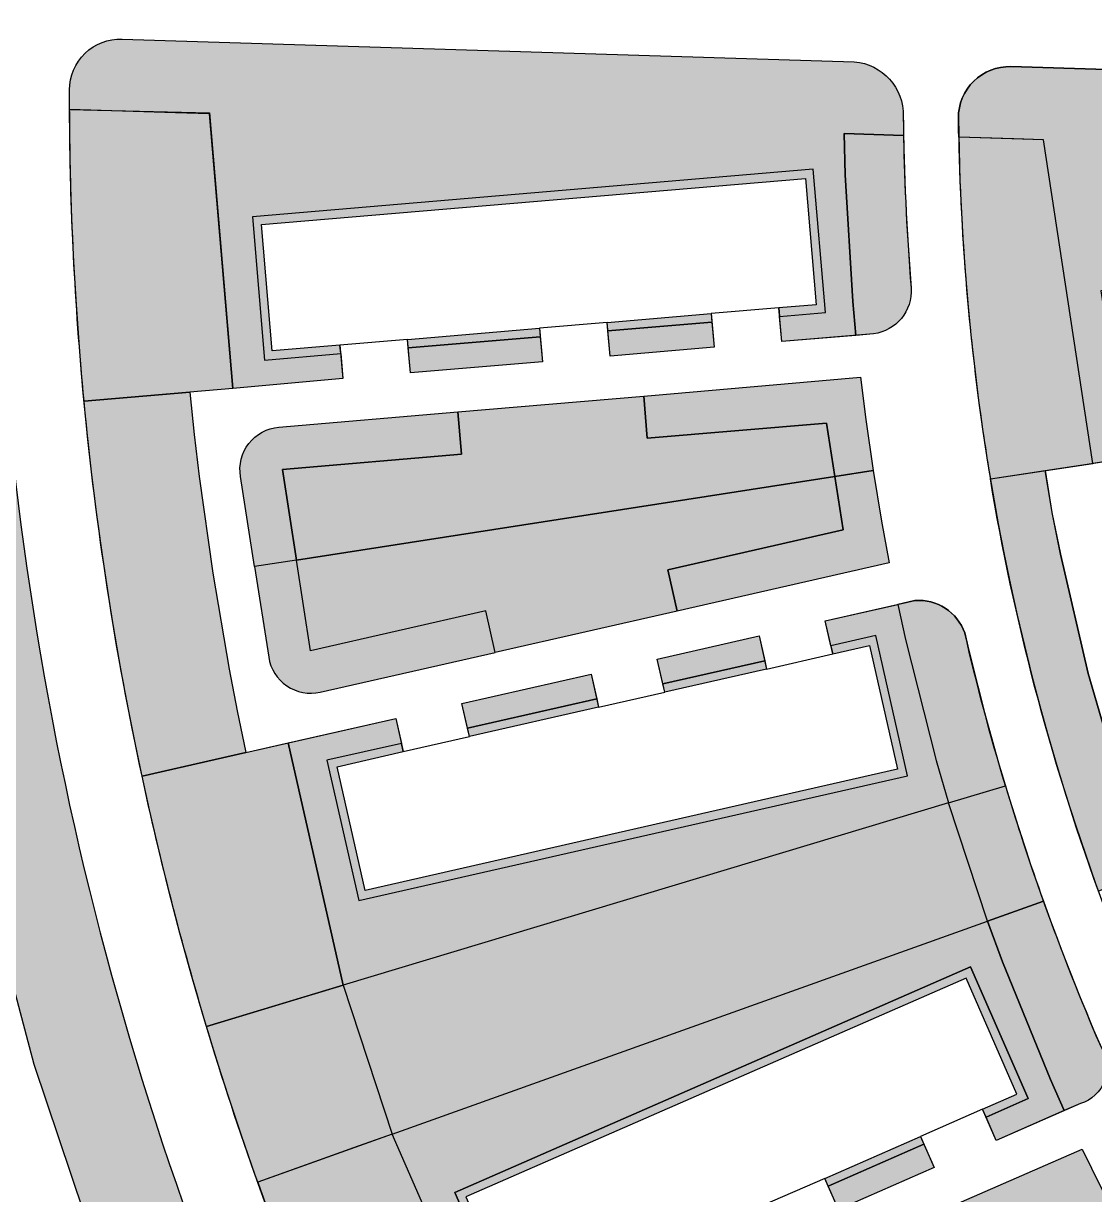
# Model space of a CAD drawing. Header units: millimetres. Extents: x 2240546 to 2245671, y 376439 to 383894.
# Drawn here: x 2243323.9 to 2243450.2, y 378138.3 to 378276.5 of the extents above; entities that cross this region are included whole.
import ezdxf

# ---------------------------------------------------------------- set-up
doc = ezdxf.new("R2010")
doc.units = ezdxf.units.MM
for name, color, linetype, true_color in [('благоустройство_внутридворовые_дороги', 7, 'Continuous', 0x000000), ('благоустройство_внутридворовые_площадки', 7, 'Continuous', 0x000000), ('благоустройство_внутриквартальные_дороги_парковки', 7, 'Continuous', 0x000000), ('благоустройство_зеленые насаждения', 7, 'Continuous', 0x000000), ('благоустройство_озеленение', 7, 'Continuous', 0x000000), ('благоустройство_отмостка', 7, 'Continuous', 0x000000), ('благоустройство_парковка', 7, 'Continuous', 0x000000), ('благоустройство_спорт', 7, 'Continuous', 0x000000)]:
    doc.layers.add(name, color=color, linetype=linetype, true_color=true_color)
for name, color, linetype, transparency in [('благоустройство_штриховка_внутридомовые_площадки', 221, 'Continuous', 0.5), ('благоустройство_штриховка_зеленые насаждения', 90, 'Continuous', 0.5), ('благоустройство_штриховка_озеленение', 105, 'Continuous', 0.5), ('благоустройство_штриховка_отмостка', 160, 'Continuous', 0.5), ('благоустройство_штриховка_парковка', 252, 'Continuous', 0.5), ('благоустройство_штриховка_спорт', 165, 'Continuous', 0.5)]:
    doc.layers.add(name, color=color, linetype=linetype, transparency=transparency)

msp = doc.modelspace()

# ---------------------------------------------------------------- hatches: boundary and pattern name
at = {"layer": 'благоустройство_штриховка_внутридомовые_площадки'}
h = msp.add_hatch(color=256, dxfattribs=at)
h.dxf.hatch_style = 1
edge = h.paths.add_edge_path()
edge.add_arc((2243710.673171574, 378267.9703733336), 381.3503604638705, 180.2501211206906, 185.4270425825494, ccw=False)
edge.add_line((2243329.326444809, 378266.3056176153), (2243345.822346355, 378265.91702376))
edge.add_line((2243345.822346355, 378265.91702376), (2243348.586078781, 378233.4004437605))
edge.add_line((2243348.586078781, 378233.4004437605), (2243331.032238402, 378231.90294639))
h = msp.add_hatch(color=256, dxfattribs=at)
h.dxf.hatch_style = 1
edge = h.paths.add_edge_path()
edge.add_arc((2243710.997436597, 378268.3318569628), 276.8841300098075, 181.0935164622232, 185.3499928878863)
edge.add_arc((2243710.99743591, 378268.3318568897), 276.8841293191318, 185.3499928860759, 188.4452235739834)
edge.add_arc((2243710.997433314, 378268.331856478), 276.8841266907527, 188.4452235686092, 189.4775344061507)
edge.add_line((2243437.89270832, 378222.7398747346), (2243449.956439617, 378224.5750657076))
edge.add_line((2243449.956439617, 378224.5750657076), (2243444.163253192, 378262.7369730563))
edge.add_line((2243444.163253192, 378262.7369730563), (2243434.163733255, 378263.0477160392))
h = msp.add_hatch(color=256, dxfattribs=at)
h.dxf.hatch_style = 1
edge = h.paths.add_edge_path()
edge.add_line((2243337.865635442, 378187.7043255265), (2243355.088181605, 378191.6151563831))
edge.add_line((2243355.088181605, 378191.6151563831), (2243361.593870905, 378163.0302215508))
edge.add_line((2243361.593870905, 378163.0302215508), (2243345.471490138, 378158.171332782))
edge.add_arc((2243710.673171767, 378267.9703733394), 381.3503606560877, 192.1503944069522, 196.7335715070764, ccw=False)
h = msp.add_hatch(color=256, dxfattribs=at)
h.dxf.hatch_style = 1
edge = h.paths.add_edge_path()
edge.add_arc((2243710.673171555, 378267.9703732517), 381.3503604265463, 199.6377297171757, 204.2094649033895)
edge.add_line((2243362.86166504, 378111.5886181364), (2243379.086981345, 378118.6903382755))
edge.add_line((2243379.086981345, 378118.6903382755), (2243367.370228818, 378145.4817499255))
edge.add_line((2243367.370228818, 378145.4817499255), (2243351.503539609, 378139.8092524507))
at = {"layer": 'благоустройство_штриховка_зеленые насаждения'}
h = msp.add_hatch(color=256, dxfattribs=at)
h.dxf.hatch_style = 1
h.paths.add_polyline_path([(2243432.96535363, 378184.5398299106), (2243361.593870905, 378163.0302215508), (2243367.370228818, 378145.4817499255), (2243437.56232893, 378170.5761162119)])
h.paths.add_polyline_path([(2243425.144127647, 378041.4828236525), (2243483.535535209, 378087.8213964698), (2243474.691707065, 378099.5641315955), (2243414.028601357, 378056.2390103792)])
h.paths.add_polyline_path([(2243553.749553695, 378024.2088424526), (2243513.380495264, 377961.5369891122), (2243498.107713418, 377971.9317375436), (2243541.596379467, 378032.4797322301)])
h.paths.add_polyline_path([(2243640.756508552, 377986.5710455166), (2243622.725949808, 377914.2441981162), (2243604.917194094, 377919.1604342862), (2243626.586610967, 377990.4870165132)])
at = {"layer": 'благоустройство_штриховка_озеленение'}
h = msp.add_hatch(color=256, dxfattribs=at)
h.dxf.hatch_style = 1
edge = h.paths.add_edge_path()
edge.add_arc((2243710.867644283, 378267.5543600037), 390.5159057831784, 179.796650056483, 204.0710725343241)
edge.add_arc((2243345.479833778, 378103.8923180456), 9.858718330964766, -52.439517584968314, 26.39329937906581, ccw=False)
edge.add_line((2243351.489694347, 378096.077210684), (2243291.387692862, 378046.4034678622))
edge.add_arc((2243287.56529454, 378051.0283214889), 5.999999999897972, 207.1666975840966, 309.57341356616104, ccw=False)
edge.add_arc((2243710.997436283, 378268.33185694), 481.9365558349695, 179.7478513824989, 207.1666975831523, ccw=False)
edge.add_arc((2243235.065489231, 378270.4263629966), 6.00000000016059, 90.01795107145381, 179.747851382584, ccw=False)
edge.add_line((2243235.063609399, 378276.4263627021), (2243313.077756978, 378276.4549570661))
edge.add_arc((2243313.03569025, 378269.1340082869), 7.321069637487108, -1.5157967451921763, 89.6707777185602, ccw=False)
h.paths.add_polyline_path([(2243238.559438498, 378267.0356395973), (2243273.564117589, 378267.0356395973), (2243308.461293805, 378267.0794881977), (2243309.202550661, 378243.841509308), (2243311.255961186, 378220.9434582885), (2243314.613245942, 378198.1999784863), (2243319.289896298, 378175.5816032625), (2243325.123472954, 378153.7273044235), (2243333.90380493, 378127.5235128234), (2243344.242116028, 378102.4118692824), (2243316.446674875, 378079.4391968033), (2243288.778846538, 378056.5719951249), (2243273.448333699, 378090.5838749787), (2243260.634270998, 378125.6191629834), (2243253.986576458, 378148.5850375614), (2243248.510616646, 378171.8581358074), (2243244.22044827, 378195.3787160117), (2243241.127084134, 378219.0864011823), (2243239.238464857, 378242.9203340316)], flags=16)
h = msp.add_hatch(color=256, dxfattribs=at)
h.dxf.hatch_style = 1
edge = h.paths.add_edge_path()
edge.add_line((2243348.586078781, 378233.4004437605), (2243345.83291609, 378265.7926659786))
edge.add_line((2243345.83291609, 378265.7926659786), (2243341.83115841, 378265.9170237603))
edge.add_line((2243341.83115841, 378265.9170237603), (2243329.326444809, 378266.3056176152))
edge.add_arc((2243710.673144639, 378267.9703733385), 381.3503335284371, 179.9016346932289, 180.2501211391005, ccw=False)
edge.add_arc((2243335.323371335, 378268.6204652101), 6.000000000162616, 88.22006120104737, 179.9559827320643, ccw=False)
edge.add_line((2243335.50973611, 378274.6175701927), (2243421.843376464, 378271.9346841099))
edge.add_arc((2243421.324309179, 378265.6513176758), 6.30476998727179, -1.322871063802097, 85.2775335289374, ccw=False)
edge.add_arc((2243710.997399974, 378268.3318564398), 283.3840933808274, 180.5714008043329, 181.0275544388873)
edge.add_line((2243427.65887861, 378263.2498595436), (2243420.654051306, 378263.4675400865))
edge.add_line((2243420.654051306, 378263.4675400865), (2243420.776984027, 378258.5834278074))
edge.add_line((2243420.776984027, 378258.5834278074), (2243421.664222751, 378243.6491843627))
edge.add_line((2243421.664222751, 378243.6491843627), (2243422.031674532, 378239.6660007072))
edge.add_line((2243422.031674532, 378239.6660007072), (2243413.29618894, 378238.929943864))
edge.add_line((2243413.29618894, 378238.929943864), (2243413.042778483, 378241.9114573754))
edge.add_line((2243413.042778483, 378241.9114573754), (2243418.446445736, 378242.3707370736))
edge.add_line((2243418.446445736, 378242.3707370736), (2243417.010488652, 378259.2654309611))
edge.add_line((2243417.010488652, 378259.2654309611), (2243350.879843867, 378253.6447179965))
edge.add_line((2243350.879843867, 378253.6447179965), (2243352.315789845, 378236.7500231678))
edge.add_line((2243352.315789845, 378236.7500231678), (2243361.292964702, 378237.513029838))
edge.add_line((2243361.292964702, 378237.513029838), (2243361.543173101, 378234.5691902965))
edge.add_line((2243361.543173101, 378234.5691902965), (2243348.586078781, 378233.4004437605))
h.paths.add_polyline_path([(2243369.264224465, 378238.1905396856), (2243384.828827215, 378239.5134386942), (2243385.080491198, 378236.5524734149), (2243369.514924982, 378235.2409101127)], flags=17)
h.paths.add_polyline_path([(2243392.800086978, 378240.1909485419), (2243405.071515401, 378241.2339472458), (2243405.324432428, 378238.2582392084), (2243393.05224439, 378237.2241777908)], flags=17)
h = msp.add_hatch(color=256, dxfattribs=at)
h.dxf.hatch_style = 1
edge = h.paths.add_edge_path()
edge.add_line((2243449.956439617, 378224.5750657057), (2243444.163253192, 378262.7369730563))
edge.add_line((2243444.163253192, 378262.7369730563), (2243440.668972849, 378262.8455605789))
edge.add_line((2243440.668972849, 378262.8455605789), (2243434.163733255, 378263.0477160392))
edge.add_arc((2243710.997473249, 378268.3318574675), 276.8841666644989, 180.6278552747945, 181.0935164219037, ccw=False)
edge.add_arc((2243440.129570425, 378265.3635297708), 5.999999999686032, 88.22006120089202, 180.6278552528428, ccw=False)
edge.add_line((2243440.3159352, 378271.3606347528), (2243523.03398104, 378268.7901061262))
edge.add_arc((2243522.620852297, 378262.2074371713), 6.595620208004561, -0.006601097276927703, 86.40882311844518, ccw=False)
edge.add_arc((2243710.997436204, 378268.331856943), 181.8841296134065, 181.9298732228911, 182.5967742365926)
edge.add_line((2243529.300079375, 378260.0912789135), (2243519.778276283, 378260.3871764681))
edge.add_line((2243519.778276283, 378260.3871764681), (2243520.119441879, 378254.4222792758))
edge.add_line((2243520.119441879, 378254.4222792758), (2243521.790094635, 378239.5487548641))
edge.add_line((2243521.790094635, 378239.5487548641), (2243522.433002074, 378235.6005378352))
edge.add_line((2243522.433002074, 378235.6005378352), (2243514.163677352, 378234.3425696568))
edge.add_line((2243514.163677352, 378234.3425696568), (2243513.7132123, 378237.3099539625))
edge.add_line((2243513.7132123, 378237.3099539625), (2243519.074933699, 378238.1238914283))
edge.add_line((2243519.074933699, 378238.1238914283), (2243516.530135556, 378254.8874428606))
edge.add_line((2243516.530135556, 378254.8874428606), (2243450.912820638, 378244.9263898623))
edge.add_line((2243450.912820638, 378244.9263898623), (2243453.457607761, 378228.162836756))
edge.add_line((2243453.457607761, 378228.162836756), (2243462.365099189, 378229.5150407334))
edge.add_line((2243462.365099189, 378229.5150407334), (2243462.817997776, 378226.5316258158))
edge.add_line((2243462.817997776, 378226.5316258158), (2243449.956439617, 378224.5750657057))
h.paths.add_polyline_path([(2243470.274479419, 378230.7157261891), (2243485.718267872, 378233.0601743804), (2243486.170059684, 378230.0840501998), (2243470.727003158, 378227.7347805386)], flags=17)
h.paths.add_polyline_path([(2243493.627651849, 378234.260860405), (2243505.80382497, 378236.1092674291), (2243506.254664871, 378233.1394138542), (2243494.079068813, 378231.2872054926)], flags=17)
h = msp.add_hatch(color=256, dxfattribs=at)
h.dxf.hatch_style = 1
edge = h.paths.add_edge_path()
edge.add_line((2243331.032238402, 378231.90294639), (2243343.52189498, 378232.9684242274))
edge.add_line((2243343.52189498, 378232.9684242274), (2243344.033646526, 378227.9939201429))
edge.add_line((2243344.033646526, 378227.9939201429), (2243344.613915207, 378223.0252611537))
edge.add_line((2243344.613915207, 378223.0252611537), (2243346.203330327, 378211.6323649007))
edge.add_line((2243346.203330327, 378211.6323649007), (2243348.147102141, 378200.2935798353))
edge.add_line((2243348.147102141, 378200.2935798353), (2243349.102333012, 378195.3832012516))
edge.add_line((2243349.102333012, 378195.3832012516), (2243350.123663378, 378190.4878323314))
edge.add_line((2243350.123663378, 378190.4878323314), (2243337.865635442, 378187.7043255265))
edge.add_arc((2243710.673171863, 378267.9703733602), 381.3503607537947, 185.4270425824255, 192.1503944069942, ccw=False)
h = msp.add_hatch(color=256, dxfattribs=at)
h.dxf.hatch_style = 1
edge = h.paths.add_edge_path()
edge.add_line((2243437.89270832, 378222.7398747346), (2243444.338830722, 378223.7204888851))
edge.add_line((2243444.338830722, 378223.7204888851), (2243445.151031549, 378218.7899095022))
edge.add_line((2243445.151031549, 378218.7899095022), (2243446.152721399, 378213.881378627))
edge.add_line((2243446.152721399, 378213.881378627), (2243449.443374459, 378199.7968269647))
edge.add_line((2243449.443374459, 378199.7968269647), (2243453.482604107, 378185.9080205816))
edge.add_line((2243453.482604107, 378185.9080205816), (2243455.052228166, 378181.1560114751))
edge.add_line((2243455.052228166, 378181.1560114751), (2243456.708486317, 378176.436767212))
edge.add_line((2243456.708486317, 378176.436767212), (2243450.628113185, 378174.1371815763))
edge.add_arc((2243710.997436262, 378268.3318569314), 276.8841296728159, 189.4775343982641, 199.8887723189731, ccw=False)
h = msp.add_hatch(color=256, dxfattribs=at)
h.dxf.hatch_style = 1
h.paths.add_polyline_path([(2243375.579416897, 378196.2682288184), (2243390.812346158, 378199.7272649585), (2243391.479846451, 378196.7919726908), (2243376.247999636, 378193.3281765615)], flags=17)
h.paths.add_polyline_path([(2243398.613740586, 378201.4987761899), (2243410.623676268, 378204.2259471008), (2243411.289768777, 378201.296845482), (2243399.280686516, 378198.5659217038)], flags=17)
h.paths.add_polyline_path([(2243355.088181605, 378191.6151563831), (2243367.778026107, 378194.4967184132), (2243368.44716321, 378191.554228376), (2243359.661913712, 378189.5564198648), (2243363.421714666, 378173.0229220178), (2243428.138535175, 378187.7398421082), (2243424.378745091, 378204.2733424258), (2243419.09060706, 378203.0707940898), (2243418.425068915, 378205.9974579276), (2243426.963421972, 378207.9363149457), (2243427.873110045, 378203.8062134287), (2243431.509881256, 378189.5305285028), (2243432.96535363, 378184.5398299106), (2243361.593870905, 378163.0302215508)])
h = msp.add_hatch(color=256, dxfattribs=at)
h.dxf.hatch_style = 1
edge = h.paths.add_edge_path()
edge.add_line((2243432.96535363, 378184.5398299106), (2243439.667595177, 378186.5597205632))
edge.add_arc((2243710.99743539, 378268.3318566529), 283.3841287562832, 196.7715140618604, 199.6724697541472)
edge.add_line((2243444.153755789, 378172.9326161552), (2243437.56232893, 378170.5761162119))
edge.add_line((2243437.56232893, 378170.5761162119), (2243432.96535363, 378184.5398299106))
h = msp.add_hatch(color=256, dxfattribs=at)
h.dxf.hatch_style = 1
h.paths.add_polyline_path([(2243379.086981345, 378118.6903382755), (2243367.370228818, 378145.4817499255), (2243437.56232893, 378170.5761162119), (2243439.326265937, 378165.7759308243), (2243444.978579682, 378151.8977094084), (2243446.607930765, 378148.2438385924), (2243438.583433402, 378144.7315658916), (2243437.380600262, 378147.4819570394), (2243442.349365731, 378149.6549565498), (2243435.555423372, 378165.1899171719), (2243374.747151609, 378138.5965217695), (2243381.541083754, 378123.0615566836), (2243389.795751317, 378126.6715859122), (2243391.004906042, 378123.906739866)])
h.paths.add_polyline_path([(2243397.125462551, 378129.8771022565), (2243411.437384007, 378136.1361616764), (2243412.643663669, 378133.3778897311), (2243398.333643533, 378127.1144827641)], flags=17)
h.paths.add_polyline_path([(2243418.767095241, 378139.341678021), (2243430.050893363, 378144.276442591), (2243431.254700245, 378141.5238248906), (2243419.972401161, 378136.5856326295)], flags=17)
h = msp.add_hatch(color=256, dxfattribs=at)
h.dxf.hatch_style = 1
edge = h.paths.add_edge_path()
edge.add_line((2243345.471490138, 378158.1713327821), (2243357.526793481, 378161.8045045117))
edge.add_line((2243357.526793481, 378161.8045045117), (2243361.593870905, 378163.0302215509))
edge.add_line((2243361.593870905, 378163.0302215509), (2243367.370228818, 378145.4817499255))
edge.add_line((2243367.370228818, 378145.4817499255), (2243363.371067994, 378144.0520105905))
edge.add_line((2243363.371067994, 378144.0520105905), (2243351.503539609, 378139.8092524492))
edge.add_arc((2243710.673171899, 378267.9703733824), 381.3503607946411, 196.7335715075481, 199.6377297185289, ccw=False)
at = {"layer": 'благоустройство_штриховка_отмостка'}
h = msp.add_hatch(color=256, dxfattribs=at)
h.dxf.hatch_style = 1
h.paths.add_polyline_path([(2243413.042778483, 378241.9114573754), (2243418.446445736, 378242.3707370736), (2243417.010488652, 378259.2654309611), (2243350.879843867, 378253.6447179965), (2243352.315789845, 378236.7500231678), (2243361.292964702, 378237.513029838), (2243361.208276146, 378238.5094373091), (2243353.227508746, 378237.8311193687), (2243351.960939879, 378252.7329992552), (2243416.098770407, 378258.1843348158), (2243417.36534907, 378243.2824557593), (2243412.958089947, 378242.9078646188)])
h.paths.add_polyline_path([(2243392.71539901, 378241.1873491065), (2243404.986826846, 378242.2303547169), (2243405.071515401, 378241.2339472458), (2243392.800086978, 378240.1909485419)], flags=17)
h.paths.add_polyline_path([(2243369.17953591, 378239.1869471568), (2243384.744139128, 378240.5098406526), (2243384.828827215, 378239.5134386942), (2243369.264224465, 378238.1905396856)], flags=17)
h = msp.add_hatch(color=256, dxfattribs=at)
h.dxf.hatch_style = 1
h.paths.add_polyline_path([(2243368.44716321, 378191.554228376), (2243359.661913712, 378189.5564198648), (2243363.421714666, 378173.0229220178), (2243428.138535175, 378187.7398421082), (2243424.378745091, 378204.2733424258), (2243419.09060706, 378203.0707940898), (2243419.312350856, 378202.0956891268), (2243423.625383244, 378203.0764936918), (2243426.941687018, 378188.4932035919), (2243364.175075872, 378174.219770606), (2243360.85876251, 378188.8030585269), (2243368.668907006, 378190.5791234128)])
h.paths.add_polyline_path([(2243376.247999636, 378193.3281765614), (2243391.479846451, 378196.7919726908), (2243391.701590287, 378195.8168677368), (2243376.469743432, 378192.3530715983)], flags=17)
h.paths.add_polyline_path([(2243399.280686516, 378198.5659217038), (2243411.289768777, 378201.296845482), (2243411.511512573, 378200.3217405188), (2243399.502430312, 378197.5908167407)], flags=17)
h = msp.add_hatch(color=256, dxfattribs=at)
h.dxf.hatch_style = 1
h.paths.add_polyline_path([(2243436.979910923, 378148.3981710174), (2243441.032461861, 378150.1704807104), (2243435.039899461, 378163.8730139365), (2243376.064054877, 378138.0809973454), (2243382.056608268, 378124.3784601823), (2243389.39506194, 378127.5877998736), (2243389.795751317, 378126.6715859122), (2243381.541083754, 378123.0615566836), (2243374.747151609, 378138.5965217695), (2243435.555423372, 378165.1899171719), (2243442.349365731, 378149.6549565498), (2243437.380600262, 378147.4819570394)])
h.paths.add_polyline_path([(2243396.724773174, 378130.7933162178), (2243411.036696847, 378137.0523705687), (2243411.437384007, 378136.1361616764), (2243397.125462551, 378129.8771022565)], flags=17)
h.paths.add_polyline_path([(2243418.366408641, 378140.2578856316), (2243429.650204244, 378145.1926559641), (2243430.050893363, 378144.276442591), (2243418.767095241, 378139.341678021)], flags=17)
at = {"layer": 'благоустройство_штриховка_парковка'}
h = msp.add_hatch(color=256, dxfattribs=at)
h.dxf.hatch_style = 1
edge = h.paths.add_edge_path()
edge.add_line((2243420.654051306, 378263.4675400865), (2243427.65887861, 378263.2498595436))
edge.add_arc((2243710.997435715, 378268.3318568984), 283.3841291242051, 181.0275544020077, 184.6727779186089)
edge.add_arc((2243423.424810761, 378244.9348606803), 5.139831170571376, -82.2911224239748, 3.470226306323525, ccw=False)
edge.add_line((2243424.114266325, 378239.841481106), (2243422.031674532, 378239.6660007072))
edge.add_line((2243422.031674532, 378239.6660007072), (2243421.664222751, 378243.6491843627))
edge.add_line((2243421.664222751, 378243.6491843627), (2243420.776984027, 378258.5834278074))
edge.add_line((2243420.776984027, 378258.5834278074), (2243420.654051306, 378263.4675400865))
h = msp.add_hatch(color=256, dxfattribs=at)
h.dxf.hatch_style = 1
h.paths.add_polyline_path([(2243397.022314583, 378232.5143207722), (2243422.563185141, 378234.7402967871), (2243423.194950718, 378229.7289164161), (2243424.05857139, 378223.7333077232), (2243419.538482887, 378223.0307560106), (2243418.554180872, 378229.3330178267), (2243397.446310183, 378227.5323303319)])
h = msp.add_hatch(color=256, dxfattribs=at)
h.dxf.hatch_style = 1
edge = h.paths.add_edge_path()
edge.add_line((2243351.13916154, 378212.3995349624), (2243349.484814171, 378223.0252611742))
edge.add_arc((2243354.415055642, 378223.8608362562), 5.000546638274055, 94.87756224395463, 189.6190605473848, ccw=False)
edge.add_line((2243353.989875488, 378228.8432742655), (2243375.101933361, 378230.6443189642))
edge.add_line((2243375.101933361, 378230.6443189642), (2243375.525928961, 378225.6623285239))
edge.add_line((2243375.525928961, 378225.6623285239), (2243354.41487589, 378223.8613695437))
edge.add_line((2243354.41487589, 378223.8613695437), (2243356.079839164, 378213.1674583127))
edge.add_line((2243356.079839164, 378213.1674583127), (2243351.13916154, 378212.3995349624))
h = msp.add_hatch(color=256, dxfattribs=at)
h.dxf.hatch_style = 1
h.paths.add_polyline_path([(2243400.968690293, 378207.1608180832), (2243399.859106724, 378212.0361468213), (2243420.522802598, 378216.7283809626), (2243419.538482887, 378223.0307560106), (2243424.058571391, 378223.7333077185), (2243425.051463189, 378217.7567321331), (2243425.965401113, 378212.8369769503)])
h = msp.add_hatch(color=256, dxfattribs=at)
h.dxf.hatch_style = 1
edge = h.paths.add_edge_path()
edge.add_line((2243351.13916154, 378212.3995349624), (2243352.804406868, 378201.7038121322))
edge.add_arc((2243357.744886305, 378202.4730084198), 4.999999999511312, 188.8494832078258, 282.7935601060503)
edge.add_line((2243358.852080765, 378197.5971371721), (2243379.514854223, 378202.2891618856))
edge.add_line((2243379.514854223, 378202.2891618856), (2243378.405270654, 378207.1644906237))
edge.add_line((2243378.405270654, 378207.1644906237), (2243357.744886301, 378202.4730084498))
edge.add_line((2243357.744886301, 378202.4730084498), (2243356.079839164, 378213.1674583127))
edge.add_line((2243356.079839164, 378213.1674583127), (2243351.13916154, 378212.3995349624))
h = msp.add_hatch(color=256, dxfattribs=at)
h.dxf.hatch_style = 1
edge = h.paths.add_edge_path()
edge.add_line((2243432.96535363, 378184.5398299106), (2243439.667595177, 378186.5597205632))
edge.add_arc((2243710.99743605, 378268.3318568788), 283.3841294532602, 192.9993760700223, 196.7715140671069, ccw=False)
edge.add_arc((2243429.427815852, 378202.6239587812), 5.790897123918221, 19.81840165558156, 94.2200073667396)
edge.add_line((2243429.001684294, 378208.3991558684), (2243426.963421972, 378207.9363149457))
edge.add_line((2243426.963421972, 378207.9363149457), (2243427.873110045, 378203.8062134287))
edge.add_line((2243427.873110045, 378203.8062134287), (2243431.509881256, 378189.5305285028))
edge.add_line((2243431.509881256, 378189.5305285028), (2243432.96535363, 378184.5398299106))
h = msp.add_hatch(color=256, dxfattribs=at)
h.dxf.hatch_style = 1
edge = h.paths.add_edge_path()
edge.add_line((2243437.56232893, 378170.5761162119), (2243444.153755788, 378172.9326161551))
edge.add_arc((2243710.997436441, 378268.3318570004), 283.3841298629383, 199.6724697487814, 203.4328807299853)
edge.add_arc((2243447.22294398, 378153.3102100631), 4.423549469780617, -72.91278420972509, 31.738888680094874, ccw=False)
edge.add_line((2243448.522702494, 378149.0819222632), (2243446.607930775, 378148.2438385704))
edge.add_line((2243446.607930775, 378148.2438385704), (2243444.978579682, 378151.8977094084))
edge.add_line((2243444.978579682, 378151.8977094084), (2243439.326265937, 378165.7759308243))
edge.add_line((2243439.326265937, 378165.7759308243), (2243437.56232893, 378170.5761162119))
h = msp.add_hatch(color=256, dxfattribs=at)
h.dxf.hatch_style = 1
h.paths.add_polyline_path([(2243425.23190874, 378133.4297201568), (2243448.715329147, 378143.7082674584), (2243450.901716183, 378139.2072691783), (2243453.652130005, 378133.8092338775), (2243449.599088527, 378131.6905794484), (2243446.642348379, 378137.342970326), (2243427.23535857, 378128.8486513862)])
at = {"layer": 'благоустройство_штриховка_спорт'}
h = msp.add_hatch(color=256, dxfattribs=at)
h.dxf.hatch_style = 1
h.paths.add_polyline_path([(2243356.079839164, 378213.1674583127), (2243354.41487589, 378223.8613695437), (2243375.525928961, 378225.6623285239), (2243375.101933361, 378230.6443189642), (2243397.022314583, 378232.5143207723), (2243397.446310183, 378227.5323303319), (2243418.554180872, 378229.3330178268), (2243419.538482887, 378223.0307560106)])
h = msp.add_hatch(color=256, dxfattribs=at)
h.dxf.hatch_style = 1
h.paths.add_polyline_path([(2243357.744886301, 378202.4730084498), (2243356.079839164, 378213.1674583127), (2243419.538482887, 378223.0307560106), (2243420.522802563, 378216.7283811129), (2243399.859106724, 378212.0361468213), (2243400.968690293, 378207.1608180832), (2243379.514854223, 378202.2891618855), (2243378.405270654, 378207.1644906238)])

# ---------------------------------------------------------------- linework, layer by layer
at = {"layer": 'благоустройство_внутридворовые_дороги'}
msp.add_lwpolyline([(2243320.354198025, 378268.9403472674, 0.1063150096581535), (2243354.310916313, 378108.2748182907, -0.3582133939479303), (2243351.489694347, 378096.077210684), (2243291.387692862, 378046.4034678622, -0.4791557528099438), (2243282.227203109, 378048.2888361588, -0.1202113654755822), (2243229.065547333, 378270.4527678528, -0.4128334990582271), (2243235.063609399, 378276.4263627021), (2243313.077756978, 378276.4549570661, -0.4202923635545776)], format="xyb", close=True, dxfattribs=at)
for points in [[(2243752.38785752, 377888.9083961085, -0.4472081609823994), (2243329.323373105, 378268.6250746555, -0.4231156094316615), (2243335.50973611, 378274.6175701927), (2243421.843376464, 378271.9346841099, -0.3969398643938812), (2243427.627398777, 378265.5057631999, 0.0178975441205117), (2243428.555217473, 378245.2459738983, -0.3927080802547607), (2243424.114266322, 378239.8414811058), (2243413.29618894, 378238.929943864), (2243412.958089947, 378242.9078646188), (2243404.986826846, 378242.2303547169), (2243405.324432428, 378238.2582392084), (2243393.05224439, 378237.2241777908), (2243392.71539901, 378241.1873491065), (2243384.744139128, 378240.5098406526), (2243385.080491198, 378236.5524734149), (2243369.514924982, 378235.2409101127), (2243369.17953591, 378239.1869471568), (2243361.208276146, 378238.5094373091), (2243361.543173101, 378234.5691902965), (2243348.586078781, 378233.4004437605), (2243343.52189498, 378232.9684242274), (2243344.033646526, 378227.9939201429), (2243344.613915205, 378223.0252611742), (2243346.203330329, 378211.6323648858), (2243348.147102145, 378200.2935798147), (2243349.10233302, 378195.3832012141), (2243349.10233302, 378195.383201214), (2243350.123663386, 378190.4878322927), (2243367.77802606, 378194.4967186227), (2243368.668907006, 378190.5791234128), (2243376.469743432, 378192.3530715983), (2243375.579416897, 378196.2682288184), (2243390.812346158, 378199.7272649585), (2243391.701590247, 378195.8168677277), (2243399.502430312, 378197.5908167407), (2243398.613740586, 378201.4987761899), (2243410.623676268, 378204.2259471008), (2243411.511512573, 378200.3217405189), (2243419.312350856, 378202.0956891268), (2243418.425068915, 378205.9974579276), (2243429.001684294, 378208.3991558684, -0.3365449811490464), (2243434.875729305, 378204.587305034, 0.04555622836570466), (2243450.984970458, 378155.6372138634, -0.4912573566496903), (2243448.522702494, 378149.0819222633), (2243438.583433402, 378144.7315658916), (2243436.979910885, 378148.3981710007), (2243429.650204244, 378145.1926559641), (2243431.254700245, 378141.5238248906), (2243419.972401161, 378136.5856326295), (2243418.366408641, 378140.2578856316), (2243411.036696847, 378137.0523705687)], [(2243444.338830722, 378223.7204888851), (2243462.817997776, 378226.5316258158), (2243462.215013266, 378230.5037136902), (2243470.124393496, 378231.7043991458), (2243470.727003158, 378227.7347805386), (2243486.170059684, 378230.0840501998), (2243485.568181948, 378234.0488473372), (2243493.477566574, 378235.2495290833), (2243494.079068813, 378231.2872054926), (2243506.254664871, 378233.1394138542), (2243505.653739047, 378237.0979403859), (2243513.563126376, 378238.2986269192), (2243514.163677352, 378234.3425696568), (2243526.843134642, 378236.2714277348, 0.4126471773864088), (2243531.038245991, 378241.9400691411, -0.02799071298212468), (2243529.216472461, 378262.2066772839, 0.396005861629376), (2243523.033981042, 378268.7901061261), (2243440.315935201, 378271.3606347528, 0.4265763418530804), (2243434.129930664, 378265.2977822383, 0.4526049585545446), (2243749.698923511, 377994.1658193477, 0.3815032721551057)]]:
    msp.add_lwpolyline(points, format="xyb", dxfattribs=at)
msp.add_lwpolyline([(2243453.482604115, 378185.9080205561), (2243449.443374461, 378199.796826957), (2243446.152721399, 378213.881378627), (2243445.16804441, 378218.7924957442), (2243444.338830722, 378223.7204888851)], dxfattribs=at)
at = {"layer": 'благоустройство_внутридворовые_площадки'}
for points in [[(2243331.032238402, 378231.90294639, -0.0225924238369235), (2243329.326444809, 378266.3056176153), (2243345.822346355, 378265.91702376), (2243348.586078781, 378233.4004437605)], [(2243434.163733255, 378263.0477160392, 0.01857451774647698), (2243435.319490809, 378242.5153572507, 0.01350631283936253), (2243437.115638332, 378227.667597098, 0.004504336217301928), (2243437.89270832, 378222.7398747346), (2243449.956439617, 378224.5750657076), (2243444.163253192, 378262.7369730563)], [(2243337.865635442, 378187.7043255265), (2243355.088181605, 378191.6151563831), (2243361.593870905, 378163.0302215508), (2243345.471490138, 378158.171332782, -0.02000054889611862)], [(2243351.503539609, 378139.8092524507, 0.01995060420735185), (2243362.86166504, 378111.5886181364), (2243379.086981345, 378118.6903382755), (2243367.370228818, 378145.4817499255)]]:
    msp.add_lwpolyline(points, format="xyb", close=True, dxfattribs=at)
at = {"layer": 'благоустройство_внутриквартальные_дороги_парковки'}
msp.add_lwpolyline([(2243375.525928961, 378225.6623285239), (2243375.101933361, 378230.6443189642), (2243397.022314583, 378232.5143207723), (2243397.446310183, 378227.5323303319), (2243418.554180872, 378229.3330178268), (2243420.522802563, 378216.7283811129), (2243399.859106724, 378212.0361468213), (2243400.968690293, 378207.1608180832), (2243379.514854228, 378202.2891618647), (2243378.405270654, 378207.1644906238), (2243357.744886301, 378202.4730084498), (2243354.41487589, 378223.8613695437)], close=True, dxfattribs=at)
at = {"layer": 'благоустройство_зеленые насаждения'}
msp.add_lwpolyline([(2243432.96535363, 378184.5398299106), (2243361.593870905, 378163.0302215508), (2243367.370228818, 378145.4817499255), (2243437.56232893, 378170.5761162119)], close=True, dxfattribs=at)
at = {"layer": 'благоустройство_озеленение'}
for points in [[(2243320.354198025, 378268.9403472674, 0.1063150096581535), (2243354.310916313, 378108.2748182907, -0.3582133939442794), (2243351.489694347, 378096.077210684), (2243291.387692862, 378046.4034678622, -0.4791557528099438), (2243282.227203109, 378048.2888361588, -0.1202113654755822), (2243229.065547333, 378270.4527678528, -0.4128334990582271), (2243235.063609399, 378276.4263627021), (2243313.077756978, 378276.4549570661, -0.4202923635545776)], [(2243348.586078781, 378233.4004437605), (2243345.83291609, 378265.7926659786), (2243341.83115841, 378265.9170237603), (2243329.326444809, 378266.3056176152, -0.001520560141653983), (2243329.323373105, 378268.6250746871, -0.4231156078663071), (2243335.50973611, 378274.6175701927), (2243421.843376464, 378271.9346841099, -0.3969398641274527), (2243427.627398777, 378265.5057632063, 0.001990348332717854), (2243427.65887861, 378263.2498595436), (2243420.654051306, 378263.4675400865), (2243420.776984027, 378258.5834278074), (2243421.664222751, 378243.6491843627), (2243422.031674532, 378239.6660007072), (2243413.29618894, 378238.929943864), (2243413.042778483, 378241.9114573754), (2243418.446445736, 378242.3707370736), (2243417.010488652, 378259.2654309611), (2243350.879843867, 378253.6447179965), (2243352.315789845, 378236.7500231678), (2243361.292964702, 378237.513029838), (2243361.543173101, 378234.5691902965)], [(2243449.956439617, 378224.5750657057), (2243444.163253192, 378262.7369730563), (2243440.668972849, 378262.8455605789), (2243434.163733255, 378263.0477160392, -0.002031832849945467), (2243434.129930664, 378265.2977822383, -0.426576341866688), (2243440.3159352, 378271.3606347528), (2243523.03398104, 378268.7901061262, -0.3960058617206968), (2243529.216472461, 378262.2066772841, 0.002909912831764681), (2243529.300079375, 378260.0912789135), (2243519.778276283, 378260.3871764681), (2243520.119441879, 378254.4222792758), (2243521.790094635, 378239.5487548641), (2243522.433002074, 378235.6005378352), (2243514.163677352, 378234.3425696568), (2243513.7132123, 378237.3099539625), (2243519.074933699, 378238.1238914283), (2243516.530135556, 378254.8874428606), (2243450.912820638, 378244.9263898623), (2243453.457607761, 378228.162836756), (2243462.365099189, 378229.5150407334), (2243462.817997776, 378226.5316258158)], [(2243331.032238402, 378231.90294639), (2243343.52189498, 378232.9684242274), (2243344.033646526, 378227.9939201429), (2243344.613915207, 378223.0252611537), (2243346.203330327, 378211.6323649007), (2243348.147102141, 378200.2935798353), (2243349.102333012, 378195.3832012516), (2243350.123663378, 378190.4878323314), (2243337.865635442, 378187.7043255265, -0.02934457508926288)], [(2243437.89270832, 378222.7398747346), (2243444.338830722, 378223.7204888851), (2243445.151031549, 378218.7899095022), (2243446.152721399, 378213.881378627), (2243449.443374459, 378199.7968269647), (2243453.482604107, 378185.9080205816), (2243455.052228166, 378181.1560114751), (2243456.708486317, 378176.436767212), (2243450.628113185, 378174.1371815763, -0.04545887018199126)], [(2243432.96535363, 378184.5398299106), (2243439.667595177, 378186.5597205632, 0.01265848312616485), (2243444.153755789, 378172.9326161552), (2243437.56232893, 378170.5761162119)], [(2243345.471490138, 378158.1713327821), (2243357.526793481, 378161.8045045117), (2243361.593870905, 378163.0302215509), (2243367.370228818, 378145.4817499255), (2243363.371067994, 378144.0520105905), (2243351.503539609, 378139.8092524492, -0.01267245899162445)]]:
    msp.add_lwpolyline(points, format="xyb", close=True, dxfattribs=at)
for points in [[(2243238.559438498, 378267.0356395973), (2243273.564117589, 378267.0356395973), (2243308.461293805, 378267.0794881977), (2243309.202550661, 378243.841509308), (2243311.255961186, 378220.9434582885), (2243314.613245942, 378198.1999784863), (2243319.289896298, 378175.5816032625), (2243325.123472954, 378153.7273044235), (2243333.90380493, 378127.5235128234), (2243344.242116028, 378102.4118692824), (2243316.446674875, 378079.4391968033), (2243288.778846538, 378056.5719951249), (2243273.448333699, 378090.5838749787), (2243260.634270998, 378125.6191629834), (2243253.986576458, 378148.5850375614), (2243248.510616646, 378171.8581358074), (2243244.22044827, 378195.3787160117), (2243241.127084134, 378219.0864011823), (2243239.238464857, 378242.9203340316)], [(2243392.800086978, 378240.1909485419), (2243405.071515401, 378241.2339472458), (2243405.324432428, 378238.2582392084), (2243393.05224439, 378237.2241777908)], [(2243369.264224465, 378238.1905396856), (2243384.828827215, 378239.5134386942), (2243385.080491198, 378236.5524734149), (2243369.514924982, 378235.2409101127)], [(2243355.088181605, 378191.6151563831), (2243367.778026107, 378194.4967184132), (2243368.44716321, 378191.554228376), (2243359.661913712, 378189.5564198648), (2243363.421714666, 378173.0229220178), (2243428.138535175, 378187.7398421082), (2243424.378745091, 378204.2733424258), (2243419.09060706, 378203.0707940898), (2243418.425068915, 378205.9974579276), (2243426.963421972, 378207.9363149457), (2243427.873110045, 378203.8062134287), (2243431.509881256, 378189.5305285028), (2243432.96535363, 378184.5398299106), (2243361.593870905, 378163.0302215508)], [(2243398.613740586, 378201.4987761899), (2243410.623676268, 378204.2259471008), (2243411.289768777, 378201.296845482), (2243399.280686516, 378198.5659217038)], [(2243375.579416897, 378196.2682288184), (2243390.812346158, 378199.7272649585), (2243391.479846451, 378196.7919726908), (2243376.247999636, 378193.3281765615)], [(2243379.086981345, 378118.6903382755), (2243367.370228818, 378145.4817499255), (2243437.56232893, 378170.5761162119), (2243439.326265937, 378165.7759308243), (2243444.978579682, 378151.8977094084), (2243446.607930765, 378148.2438385924), (2243438.583433402, 378144.7315658916), (2243437.380600262, 378147.4819570394), (2243442.349365731, 378149.6549565498), (2243435.555423372, 378165.1899171719), (2243374.747151609, 378138.5965217695), (2243381.541083754, 378123.0615566836), (2243389.795751317, 378126.6715859122), (2243391.004906042, 378123.906739866)], [(2243418.767095241, 378139.341678021), (2243430.050893363, 378144.276442591), (2243431.254700245, 378141.5238248906), (2243419.972401161, 378136.5856326295)]]:
    msp.add_lwpolyline(points, close=True, dxfattribs=at)
at = {"layer": 'благоустройство_отмостка'}
for points in [[(2243413.042778483, 378241.9114573754), (2243418.446445736, 378242.3707370736), (2243417.010488652, 378259.2654309611), (2243350.879843867, 378253.6447179965), (2243352.315789845, 378236.7500231678), (2243361.292964702, 378237.513029838), (2243361.208276146, 378238.5094373091), (2243353.227508746, 378237.8311193687), (2243351.960939879, 378252.7329992552), (2243416.098770407, 378258.1843348158), (2243417.36534907, 378243.2824557593), (2243412.958089947, 378242.9078646188)], [(2243392.71539901, 378241.1873491065), (2243404.986826846, 378242.2303547169), (2243405.071515401, 378241.2339472458), (2243392.800086978, 378240.1909485419)], [(2243369.17953591, 378239.1869471568), (2243384.744139128, 378240.5098406526), (2243384.828827215, 378239.5134386942), (2243369.264224465, 378238.1905396856)], [(2243368.44716321, 378191.554228376), (2243359.661913712, 378189.5564198648), (2243363.421714666, 378173.0229220178), (2243428.138535175, 378187.7398421082), (2243424.378745091, 378204.2733424258), (2243419.09060706, 378203.0707940898), (2243419.312350856, 378202.0956891268), (2243423.625383244, 378203.0764936918), (2243426.941687018, 378188.4932035919), (2243364.175075872, 378174.219770606), (2243360.85876251, 378188.8030585269), (2243368.668907006, 378190.5791234128)], [(2243399.280686516, 378198.5659217038), (2243411.289768777, 378201.296845482), (2243411.511512573, 378200.3217405188), (2243399.502430312, 378197.5908167407)], [(2243376.247999636, 378193.3281765614), (2243391.479846451, 378196.7919726908), (2243391.701590287, 378195.8168677368), (2243376.469743432, 378192.3530715983)], [(2243436.979910923, 378148.3981710174), (2243441.032461861, 378150.1704807104), (2243435.039899461, 378163.8730139365), (2243376.064054877, 378138.0809973454), (2243382.056608268, 378124.3784601823), (2243389.39506194, 378127.5877998736), (2243389.795751317, 378126.6715859122), (2243381.541083754, 378123.0615566836), (2243374.747151609, 378138.5965217695), (2243435.555423372, 378165.1899171719), (2243442.349365731, 378149.6549565498), (2243437.380600262, 378147.4819570394)], [(2243418.366408641, 378140.2578856316), (2243429.650204244, 378145.1926559641), (2243430.050893363, 378144.276442591), (2243418.767095241, 378139.341678021)]]:
    msp.add_lwpolyline(points, close=True, dxfattribs=at)
at = {"layer": 'благоустройство_парковка'}
for points in [[(2243420.654051306, 378263.4675400865), (2243427.65887861, 378263.2498595436, 0.01590662945001466), (2243428.555217473, 378245.2459738982, -0.392708080029154), (2243424.114266325, 378239.841481106), (2243422.031674532, 378239.6660007072), (2243421.664222751, 378243.6491843627), (2243420.776984027, 378258.5834278074)], [(2243351.13916154, 378212.3995349624), (2243349.484814171, 378223.0252611742, -0.4386648947210785), (2243353.989875488, 378228.8432742655), (2243375.101933361, 378230.6443189642), (2243375.525928961, 378225.6623285239), (2243354.41487589, 378223.8613695437), (2243356.079839164, 378213.1674583127)], [(2243351.13916154, 378212.3995349624), (2243352.804406868, 378201.7038121322, 0.4345222620914474), (2243358.852080765, 378197.5971371721), (2243379.514854223, 378202.2891618856), (2243378.405270654, 378207.1644906237), (2243357.744886301, 378202.4730084498), (2243356.079839164, 378213.1674583127)], [(2243432.96535363, 378184.5398299106), (2243439.667595177, 378186.5597205632, -0.01646054338914304), (2243434.875729305, 378204.587305034, 0.3365449811286402), (2243429.001684294, 378208.3991558684), (2243426.963421972, 378207.9363149457), (2243427.873110045, 378203.8062134287), (2243431.509881256, 378189.5305285028)], [(2243437.56232893, 378170.5761162119), (2243444.153755788, 378172.9326161551, 0.01640936080841855), (2243450.984970458, 378155.6372138634, -0.491257356599756), (2243448.522702494, 378149.0819222632), (2243446.607930775, 378148.2438385704), (2243444.978579682, 378151.8977094084), (2243439.326265937, 378165.7759308243)]]:
    msp.add_lwpolyline(points, format="xyb", close=True, dxfattribs=at)
for points in [[(2243397.022314583, 378232.5143207722), (2243422.563185141, 378234.7402967871), (2243423.194950718, 378229.7289164161), (2243424.05857139, 378223.7333077232), (2243419.538482887, 378223.0307560106), (2243418.554180872, 378229.3330178267), (2243397.446310183, 378227.5323303319)], [(2243400.968690293, 378207.1608180832), (2243399.859106724, 378212.0361468213), (2243420.522802598, 378216.7283809626), (2243419.538482887, 378223.0307560106), (2243424.058571391, 378223.7333077185), (2243425.051463189, 378217.7567321331), (2243425.965401113, 378212.8369769503)], [(2243425.23190874, 378133.4297201568), (2243448.715329147, 378143.7082674584), (2243450.901716183, 378139.2072691783), (2243453.652130005, 378133.8092338775), (2243449.599088527, 378131.6905794484), (2243446.642348379, 378137.342970326), (2243427.23535857, 378128.8486513862)]]:
    msp.add_lwpolyline(points, close=True, dxfattribs=at)
at = {"layer": 'благоустройство_спорт'}
for points in [[(2243356.079839164, 378213.1674583127), (2243354.41487589, 378223.8613695437), (2243375.525928961, 378225.6623285239), (2243375.101933361, 378230.6443189642), (2243397.022314583, 378232.5143207723), (2243397.446310183, 378227.5323303319), (2243418.554180872, 378229.3330178268), (2243419.538482887, 378223.0307560106)], [(2243357.744886301, 378202.4730084498), (2243356.079839164, 378213.1674583127), (2243419.538482887, 378223.0307560106), (2243420.522802563, 378216.7283811129), (2243399.859106724, 378212.0361468213), (2243400.968690293, 378207.1608180832), (2243379.514854223, 378202.2891618855), (2243378.405270654, 378207.1644906238)]]:
    msp.add_lwpolyline(points, close=True, dxfattribs=at)

doc.saveas('drawing.dxf')
